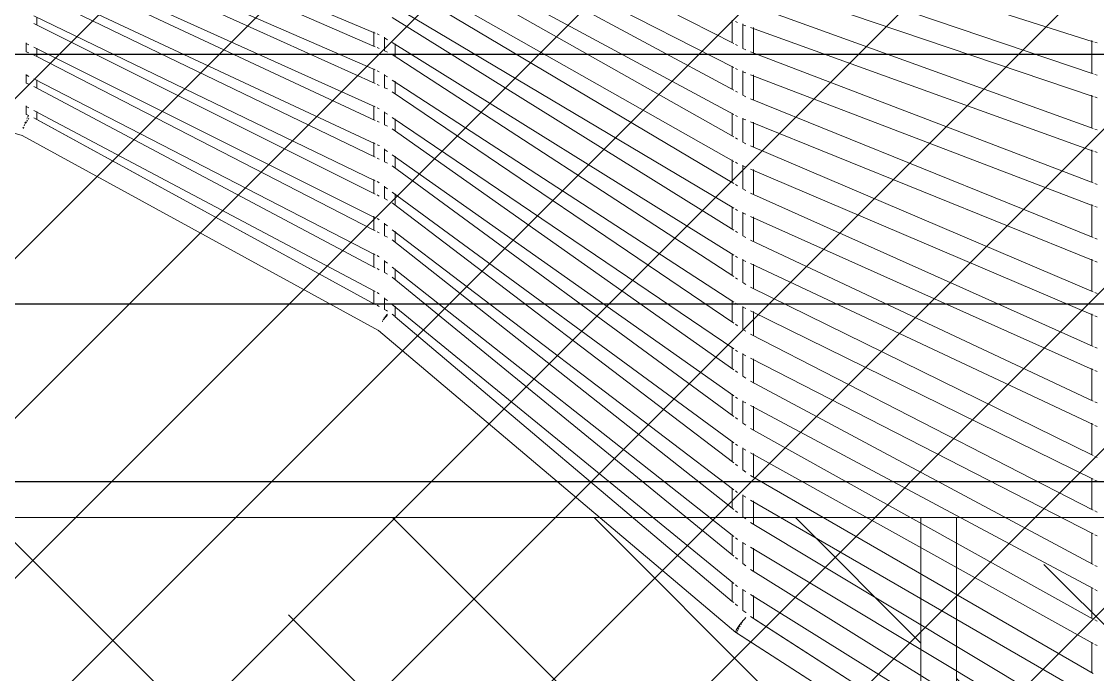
# Model space of a CAD drawing. Header units: millimetres. Extents: x 886808 to 1650903, y -1008069 to 230892.
# Drawn here: x 1022509 to 1024020, y -355881 to -354964 of the extents above; entities that cross this region are included whole.
import ezdxf

# ---------------------------------------------------------------- set-up
doc = ezdxf.new("R2010")
doc.units = ezdxf.units.MM
doc.linetypes.add('ACAD_ISO07W100', pattern=[3, 0, -3])
doc.linetypes.add('CENTER', pattern=[2, 1.25, -0.25, 0.25, -0.25])
doc.layers.get('0').update_dxf_attribs({"lineweight": 0})
for name, color, linetype, lineweight in [('03- Net Cua- 153', 153, 'Continuous', 9), ('8l NET TO', 8, 'Continuous', 9), ('A-Wall', 113, 'Continuous', 30), ('A_Dim', 8, 'Continuous', 5), ('M-HVAC-CDFF', 50, 'Continuous', 5)]:
    doc.layers.add(name, color=color, linetype=linetype, lineweight=lineweight)

# ---------------------------------------------------------------- blocks, each defined once
blk = doc.blocks.new('Air Terminals 4 - Air Terminals 4-6275953-MẶT ĐỨNG TRỤC A-H')
at = {"layer": 'M-HVAC-CDFF'}
blk.add_line((26700, 4150), (1200, 4150), dxfattribs=at)
blk = doc.blocks.new('A$C62D649C3')
at = {"transparency": 33554636}
for p, q in [((7807.4, 4910.5), (8287.1, 4665.5)), ((7304.2, 4881.5), (7783.8, 4680.3)), ((7304.2, 4869.9), (7783.8, 4661.1)), ((7807.4, 4876.9), (8287.1, 4631.8)), ((7807.4, 4858.4), (8287.1, 4600)), ((7304.2, 4837.3), (7783.8, 4628.5)), ((7304.2, 4825.8), (7783.8, 4609.4)), ((7807.4, 4824.4), (8287.1, 4566)), ((8310.7, 4820.9), (8791.8, 4668.2)), ((7807.4, 4806.3), (8287.1, 4534.6)), ((7304.2, 4793), (7783.8, 4576.6)), ((7304.2, 4781.7), (7783.8, 4557.7)), ((8310.7, 4786.2), (8791.8, 4623.1)), ((7807.4, 4771.9), (8287.1, 4500.1)), ((7304.2, 4748.8), (7783.8, 4524.7)), ((7807.4, 4754.3), (8287.1, 4469.2)), ((8310.7, 4754.6), (8791.8, 4591.4)), ((7304.2, 4737.6), (7783.8, 4505.9)), ((7807.4, 4719.4), (8287.1, 4434.3)), ((8310.7, 4720.1), (8791.8, 4546.5)), ((7304.2, 4704.5), (7783.8, 4472.8)), ((7308.5, 4691.4), (7308.6, 4702.4)), ((7807.4, 4702.2), (8287.1, 4403.7)), ((6795.4, 4684.9), (7287.7, 4536.3)), ((7304.1, 4693.6), (7783.8, 4454.2)), ((8285.1, 4666.5), (8285.1, 4698.6)), ((8289.5, 4696.5), (8292.6, 4695)), ((8300.1, 4658.8), (8300.1, 4693.2)), ((8300.1, 4692.1), (8303.9, 4690.7)), ((8310.7, 4688.2), (8791.8, 4514.6)), ((8315.1, 4686.6), (8315.1, 4688.1)), ((8315.1, 4652.3), (8315.1, 4686.6)), ((7781.8, 4662), (7781.8, 4682)), ((7786.2, 4679.3), (7789.3, 4678)), ((7796.8, 4655.4), (7796.8, 4674.4)), ((7796.8, 4673.5), (7800.7, 4671)), ((8789.8, 4623.7), (8789.8, 4669.8)), ((7293.5, 4653.8), (7293.5, 4666.6)), ((7293.5, 4665.6), (7297.4, 4663.6)), ((7293.5, 4653.8), (7297.4, 4652.6)), ((7304.1, 4660.3), (7783.8, 4420.9)), ((7308.5, 4647.2), (7308.5, 4659.2)), ((7786.2, 4660), (7789.3, 4658.7)), ((7796.8, 4655.4), (7800.7, 4653.7)), ((7807.4, 4666.9), (8287.1, 4368.4)), ((7811.8, 4647.2), (7811.8, 4665.4)), ((8289.5, 4664.3), (8292.6, 4662.7)), ((8300.1, 4658.8), (8303.9, 4656.9)), ((8310.7, 4654), (8791.8, 4469.9)), ((8794.2, 4667.5), (8797.3, 4666.5)), ((7304.1, 4649.5), (7308.5, 4647.2)), ((7308.5, 4647.2), (7781.8, 4403.5)), ((7807.4, 4650.1), (8287.1, 4338.3)), ((7781.8, 4610.3), (7781.8, 4630.1)), ((7786.2, 4627.4), (7789.3, 4626.1)), ((8285.1, 4632.8), (8285.1, 4633.7)), ((8285.1, 4601.1), (8285.1, 4632.8)), ((8289.5, 4630.6), (8292.6, 4629)), ((8300.1, 4593), (8300.1, 4627.1)), ((8300.1, 4625.9), (8303.9, 4624.5)), ((7293.5, 4609.8), (7293.5, 4622.3)), ((7293.5, 4621.5), (7297.4, 4619.5)), ((7293.5, 4609.8), (7297.4, 4608.6)), ((7304.1, 4616), (7783.8, 4369.1)), ((7308.5, 4613.8), (7308.5, 4614.6)), ((7308.5, 4603.1), (7308.5, 4613.8)), ((7796.8, 4603.5), (7796.8, 4622.2)), ((7796.8, 4621.2), (7800.7, 4618.7)), ((7807.4, 4614.3), (8287.1, 4302.6)), ((7811.8, 4595), (7811.8, 4612.7)), ((8310.7, 4621.9), (8791.8, 4437.8)), ((8315.1, 4620.2), (8315.1, 4621.7)), ((8315.1, 4586.1), (8315.1, 4620.2)), ((8794.2, 4622.2), (8797.3, 4621.2)), ((7304.1, 4605.4), (7783.8, 4350.8)), ((7786.2, 4608.3), (7789.3, 4606.9)), ((7796.8, 4603.5), (7800.7, 4601.8)), ((7807.4, 4598), (8287.1, 4272.9)), ((8289.5, 4598.8), (8292.6, 4597.1)), ((7781.8, 4558.6), (7781.8, 4578.3)), ((8300.1, 4593), (8303.9, 4590.9)), ((8310.7, 4587.9), (8791.8, 4393.3)), ((8789.8, 4547.2), (8789.8, 4593)), ((8794.2, 4590.6), (8797.3, 4589.6)), ((7293.5, 4565.9), (7293.5, 4578.2)), ((7293.5, 4577.4), (7297.4, 4575.3)), ((7293.5, 4565.9), (7297.3, 4564.7)), ((7293.5, 4565.9), (7297.4, 4564.7)), ((7293.5, 4565.8), (7297.3, 4564.7)), ((7296.2, 4563.3), (7295.7, 4562.7)), ((7296.8, 4564.1), (7296.7, 4564)), ((7297.2, 4564.3), (7296.8, 4564.1)), ((7297.4, 4564.7), (7297.3, 4564.7)), ((7297.3, 4564.7), (7297.4, 4564.7)), ((7304.1, 4571.7), (7783.8, 4317.2)), ((7308.5, 4569.4), (7308.5, 4570.2)), ((7308.5, 4559.1), (7308.5, 4569.4)), ((7786.2, 4575.5), (7789.3, 4574.1)), ((7796.8, 4551.6), (7796.8, 4569.9)), ((7796.8, 4569), (7800.7, 4566.4)), ((8285.1, 4567), (8285.1, 4567.9)), ((8285.1, 4535.7), (8285.1, 4567)), ((8289.5, 4564.7), (8292.6, 4563)), ((7289.6, 4548.1), (7288.9, 4546.8)), ((7290.6, 4550.2), (7290.5, 4550)), ((7290.6, 4550.2), (7290.5, 4550)), ((7291.1, 4551.9), (7290.6, 4550.2)), ((7291.4, 4551.7), (7290.6, 4550.2)), ((7292.2, 4555.3), (7291.7, 4553.9)), ((7291.7, 4553.9), (7291.7, 4553.7)), ((7292.1, 4555.3), (7293.5, 4555.3)), ((7292.5, 4553.6), (7292.4, 4553.4)), ((7293.4, 4555.1), (7292.5, 4553.6)), ((7293.6, 4558.7), (7293.5, 4558.5)), ((7293.5, 4555.3), (7294.3, 4555.3)), ((7294.4, 4560.4), (7294.3, 4560.2)), ((7294.9, 4561.4), (7294.4, 4560.4)), ((7294.5, 4556.8), (7294.4, 4556.7)), ((7295.3, 4558), (7294.5, 4556.8)), ((7295.7, 4562.7), (7295.6, 4562.6)), ((7296.4, 4559.6), (7296.3, 4559.4)), ((7297.1, 4560.5), (7296.4, 4559.6)), ((7304.1, 4561.5), (7308.5, 4559.1)), ((7304.1, 4561.4), (7783.8, 4299.2)), ((7304.1, 4561.4), (7783.8, 4299.2)), ((7308.5, 4559), (7308.5, 4559.1)), ((7308.5, 4559.1), (7783.8, 4299.3)), ((7786.2, 4556.5), (7789.3, 4555.1)), ((7796.8, 4551.6), (7800.7, 4549.8)), ((7807.4, 4561.8), (8287.1, 4236.7)), ((7811.8, 4542.8), (7811.8, 4560)), ((8300.1, 4527.2), (8300.1, 4561)), ((8300.1, 4559.8), (8303.9, 4558.3)), ((8310.7, 4555.5), (8791.8, 4361)), ((8315.1, 4553.8), (8315.1, 4555.2)), ((8315.1, 4519.9), (8315.1, 4553.8)), ((7287.7, 4536.3), (7788.3, 4262.7)), ((7287.7, 4536.3), (7287.9, 4536.3)), ((7287.9, 4536.3), (7788.2, 4262.8)), ((7290, 4547.9), (7289.6, 4546.5)), ((7807.4, 4545.9), (8287.1, 4207.5)), ((8289.5, 4533.2), (8292.6, 4531.5)), ((8794.2, 4545.6), (8797.3, 4544.5)), ((7781.8, 4506.9), (7781.8, 4526.5)), ((7786.2, 4523.6), (7789.1, 4522.2)), ((7789.1, 4522.2), (7789.3, 4522.1)), ((8300.1, 4527.2), (8303.9, 4525)), ((8310.7, 4521.8), (8791.8, 4316.8)), ((7786.2, 4504.8), (7789.3, 4503.3)), ((7796.8, 4499.7), (7796.8, 4517.7)), ((7796.8, 4516.8), (7800.7, 4514.1)), ((7807.4, 4509.3), (8287.1, 4170.9)), ((7811.8, 4490.4), (7811.8, 4507.3)), ((8789.8, 4470.7), (8789.8, 4516.3)), ((8794.2, 4513.8), (8797.3, 4512.6)), ((7796.8, 4499.7), (7800.7, 4497.8)), ((7807.4, 4493.9), (8287.1, 4142.1)), ((8285.1, 4501.3), (8285.1, 4502.1)), ((8285.1, 4470.4), (8285.1, 4501.3)), ((8289.5, 4498.8), (8292.6, 4497)), ((8300.1, 4461.4), (8300.1, 4494.9)), ((8300.1, 4493.7), (8303.9, 4492)), ((8310.7, 4489.2), (8791.8, 4284.2)), ((8315.1, 4487.3), (8315.1, 4488.8)), ((7781.8, 4455.2), (7781.8, 4474.6)), ((8315.1, 4453.7), (8315.1, 4487.3)), ((7786.2, 4471.7), (7788.9, 4470.4)), ((7788.9, 4470.4), (7789.3, 4470.1)), ((7796.8, 4447.8), (7796.8, 4465.5)), ((7796.8, 4464.6), (7800.7, 4461.7)), ((8289.5, 4467.7), (8292.6, 4465.9)), ((8300.1, 4461.4), (8303.9, 4459.1)), ((8794.2, 4469), (8797.3, 4467.8)), ((7786.2, 4453), (7789.3, 4451.5)), ((7796.8, 4447.8), (7800.7, 4445.8)), ((7807.4, 4456.8), (8287.1, 4105)), ((7811.8, 4438.5), (7811.8, 4454.6)), ((8310.7, 4455.7), (8791.8, 4240.2)), ((7807.4, 4441.8), (8287.1, 4076.7)), ((8285.1, 4435.5), (8285.1, 4436.3)), ((8285.1, 4405), (8285.1, 4435.5)), ((8289.5, 4432.9), (8292.6, 4431)), ((8300.1, 4395.7), (8300.1, 4428.7)), ((8300.1, 4427.6), (8303.9, 4425.8)), ((8789.8, 4394.2), (8789.8, 4439.5)), ((8794.2, 4436.9), (8797.3, 4435.7)), ((7781.8, 4403.5), (7781.8, 4423)), ((7786.2, 4419.8), (7788.6, 4418.5)), ((7788.6, 4418.5), (7789.3, 4418)), ((7796.8, 4395.8), (7796.8, 4413.2)), ((7796.8, 4412.3), (7800.7, 4409.4)), ((8310.7, 4422.8), (8791.8, 4207.4)), ((8315.1, 4420.9), (8315.1, 4422.3)), ((8315.1, 4387.5), (8315.1, 4420.9)), ((7781.8, 4403.5), (7783.8, 4402.5)), ((7786.2, 4401.3), (7789.3, 4399.7)), ((7807.4, 4404.2), (8287.1, 4039.1)), ((7811.8, 4386.3), (7811.8, 4401.9)), ((8289.5, 4402.3), (8292.6, 4400.3)), ((7796.8, 4395.8), (7800.7, 4393.8)), ((7807.4, 4389.8), (8287.1, 4011.3)), ((8300.1, 4395.7), (8303.9, 4393.2)), ((8310.7, 4389.6), (8791.8, 4163.6)), ((8794.2, 4392.4), (8797.3, 4391.1)), ((7781.8, 4351.9), (7781.8, 4370.9)), ((7786.2, 4367.8), (7788.4, 4366.7)), ((7788.4, 4366.7), (7789.3, 4366)), ((8285.1, 4369.7), (8285.1, 4370.4)), ((8285.1, 4339.6), (8285.1, 4369.7)), ((8289.5, 4366.9), (8292.6, 4365)), ((7796.8, 4343.9), (7796.8, 4361)), ((7796.8, 4360.1), (7800.7, 4357)), ((7807.4, 4351.7), (8287.1, 3973.2)), ((8300.1, 4329.9), (8300.1, 4362.6)), ((8300.1, 4361.5), (8303.9, 4359.6)), ((8310.7, 4356.5), (8791.8, 4130.6)), ((8315.1, 4354.4), (8315.1, 4355.8)), ((8315.1, 4321.3), (8315.1, 4354.4)), ((8789.8, 4317.6), (8789.8, 4362.7)), ((8794.2, 4360), (8797.3, 4358.8)), ((7786.2, 4349.6), (7789.3, 4347.9)), ((7796.8, 4343.9), (7800.7, 4341.9)), ((7807.4, 4337.7), (8287.1, 3945.9)), ((7811.8, 4334.1), (7811.8, 4349.2)), ((8289.5, 4336.8), (8292.6, 4334.7)), ((8300.1, 4329.9), (8303.9, 4327.3)), ((8310.7, 4323.5), (8791.8, 4087.1)), ((7781.8, 4300.3), (7781.8, 4319)), ((7786.2, 4315.9), (7788.2, 4314.8)), ((7788.2, 4314.8), (7789.3, 4314)), ((7796.8, 4292.1), (7796.8, 4308.7)), ((7796.8, 4307.8), (7800.7, 4304.7)), ((8794.2, 4315.8), (8797.3, 4314.4)), ((7786.2, 4298), (7789.3, 4296.3)), ((7786.2, 4297.9), (7789.3, 4296.2)), ((7786.2, 4297.9), (7789.3, 4296.2)), ((7796.8, 4292.2), (7800.7, 4290.1)), ((7796.8, 4292.1), (7800.7, 4290)), ((7796.8, 4292.1), (7800.7, 4290)), ((7807.4, 4299.2), (8287.1, 3907.3)), ((7811.8, 4282), (7811.8, 4296.6)), ((8285.1, 4303.9), (8285.1, 4304.7)), ((8285.1, 4274.3), (8285.1, 4303.9)), ((8289.5, 4301), (8292.5, 4299)), ((8292.5, 4299), (8292.6, 4299)), ((8300.1, 4264.1), (8300.1, 4296.4)), ((8300.1, 4295.3), (8303.9, 4293.4)), ((7794.4, 4276.1), (7793.9, 4275.2)), ((7795, 4278.1), (7794.3, 4277.3)), ((7795.1, 4278.2), (7795, 4278.1)), ((7795.5, 4278), (7795.6, 4278.2)), ((7795.7, 4278.3), (7795.6, 4278.2)), ((7795.6, 4278.2), (7795.6, 4278.2)), ((7795.8, 4278.5), (7795.7, 4278.3)), ((7795.8, 4280.4), (7796.8, 4280.5)), ((7796.5, 4279.6), (7795.8, 4278.5)), ((7796.6, 4279.8), (7796.5, 4279.6)), ((7797.6, 4280.9), (7796.6, 4279.8)), ((7796.6, 4279.8), (7797, 4280.5)), ((7796.8, 4280.5), (7797.3, 4280.5)), ((7796.8, 4280.1), (7796.8, 4280.2)), ((7797, 4280.5), (7797.5, 4281.4)), ((7797.5, 4281.4), (7797.6, 4281.5)), ((7800.2, 4283.4), (7797.6, 4280.9)), ((7797.6, 4281.5), (7797.7, 4281.7)), ((7798.6, 4282.9), (7797.7, 4281.7)), ((7799.4, 4284.2), (7798.6, 4282.9)), ((7799.4, 4284.2), (7799.5, 4284.3)), ((7799.6, 4284.5), (7799.5, 4284.3)), ((7800.7, 4285.7), (7799.6, 4284.5)), ((7800.7, 4283.8), (7800.2, 4283.4)), ((7807.4, 4285.8), (7811.8, 4282.1)), ((7807.5, 4285.6), (7807.4, 4285.7)), ((7807.5, 4285.6), (7811.8, 4282.1)), ((7811.8, 4282), (8285.1, 3882.3)), ((8310.7, 4290.1), (8791.8, 4053.7)), ((8315.1, 4288), (8315.1, 4289.4)), ((8315.1, 4255.1), (8315.1, 4288)), ((8789.8, 4241.1), (8789.8, 4285.9)), ((8794.2, 4283.2), (8797.3, 4281.8)), ((7787.9, 4263), (7788.2, 4262.8)), ((7788.2, 4262.8), (7788.3, 4262.7)), ((7788.3, 4262.7), (8290.2, 3838.7)), ((7793.9, 4275.1), (7793.8, 4274.9)), ((7793.9, 4275.1), (7793.9, 4275.2)), ((7793.9, 4275.1), (7793.9, 4275.1)), ((8289.5, 4271.3), (8292.6, 4269.2)), ((8300.1, 4264.1), (8303.9, 4261.5)), ((8310.7, 4257.4), (8791.8, 4010.5)), ((8285.1, 4238.1), (8285.1, 4238.9)), ((8285.1, 4208.9), (8285.1, 4238.1)), ((8289.5, 4235.1), (8292.3, 4233.2)), ((8292.3, 4233.2), (8292.6, 4233)), ((8794.2, 4239.1), (8797.3, 4237.8)), ((8300.1, 4198.3), (8300.1, 4230.2)), ((8300.1, 4229.2), (8303.9, 4227.2)), ((8310.7, 4223.8), (8791.8, 3976.9)), ((8315.1, 4221.5), (8315.1, 4222.9)), ((8315.1, 4188.9), (8315.1, 4221.5)), ((8289.5, 4205.8), (8292.6, 4203.6)), ((8789.8, 4164.6), (8789.8, 4209.1)), ((8794.2, 4206.3), (8797.3, 4204.9)), ((8300.1, 4198.3), (8303.9, 4195.6)), ((8310.7, 4191.3), (8791.8, 3934)), ((8285.1, 4172.3), (8285.1, 4173.1)), ((8285.1, 4143.5), (8285.1, 4172.3)), ((8289.5, 4169.2), (8292, 4167.4)), ((8292, 4167.4), (8292.6, 4167.1)), ((8300.1, 4132.3), (8300.1, 4164)), ((8300.1, 4163.1), (8303.9, 4161)), ((8310.7, 4157.4), (8791.8, 3900.1)), ((8315.1, 4155), (8315.1, 4156.4)), ((8794.2, 4162.5), (8797.3, 4161.1)), ((8285.1, 4143.3), (8285.1, 4143.5)), ((8289.5, 4140.3), (8292.6, 4138)), ((8315.1, 4122.7), (8315.1, 4155)), ((8300.1, 4132.5), (8303.9, 4129.7)), ((8310.7, 4125.2), (8791.8, 3857.4)), ((8789.8, 4088.1), (8789.8, 4132.3)), ((8794.2, 4129.4), (8797.3, 4128)), ((8285.1, 4106.5), (8285.1, 4107.3)), ((8285.1, 4078.2), (8285.1, 4106.5)), ((8289.5, 4103.2), (8291.8, 4101.5)), ((8291.8, 4101.5), (8292.6, 4101.1)), ((8300.1, 4066.8), (8300.1, 4097.9)), ((8300.1, 4096.9), (8303.9, 4094.8)), ((8310.7, 4091), (8791.8, 3823.3)), ((8315.1, 4088.6), (8315.1, 4089.9)), ((8315.1, 4056.6), (8315.1, 4088.6)), ((8794.2, 4085.9), (8797.3, 4084.4)), ((8289.5, 4074.9), (8292.6, 4072.5)), ((8300.1, 4066.8), (8303.9, 4063.8)), ((8310.7, 4059.1), (8791.8, 3780.9)), ((8789.8, 4011.6), (8789.8, 4055.5)), ((8794.2, 4052.6), (8797.3, 4051)), ((8285.1, 4040.6), (8285.1, 4041.4)), ((8285.1, 4012.9), (8285.1, 4040.6)), ((8289.5, 4037.3), (8291.6, 4035.7)), ((8291.6, 4035.7), (8292.6, 4035.1)), ((8300.1, 4001), (8300.1, 4031.8)), ((8300.1, 4030.8), (8303.9, 4028.5)), ((8310.7, 4024.6), (8791.8, 3746.4)), ((8315.1, 4022.1), (8315.1, 4023.4)), ((8315.1, 3990.4), (8315.1, 4022.1)), ((8289.5, 4009.4), (8292.6, 4006.9)), ((8794.2, 4009.3), (8797.3, 4007.7)), ((8300.1, 4001), (8303.9, 3998)), ((8310.7, 3993), (8791.8, 3704.3)), ((8315.1, 3990.3), (8315.1, 3990.4)), ((8285.1, 3974.8), (8285.1, 3975.6)), ((8285.1, 3947.5), (8285.1, 3974.8)), ((8789.8, 3935), (8789.8, 3978.7)), ((8794.2, 3975.7), (8797.3, 3974.1)), ((8289.5, 3971.3), (8291.3, 3969.9)), ((8291.3, 3969.9), (8292.6, 3969.1)), ((8300.1, 3935.3), (8300.1, 3965.6)), ((8300.1, 3964.6), (8303.9, 3962.3)), ((8289.5, 3943.9), (8292.6, 3941.4)), ((8310.7, 3958.3), (8791.8, 3669.6)), ((8315.1, 3955.6), (8315.1, 3956.9)), ((8315.1, 3924.2), (8315.1, 3955.6)), ((8300.1, 3935.3), (8303.9, 3932.1)), ((8794.2, 3932.7), (8797.3, 3931)), ((8310.7, 3926.9), (8791.8, 3627.8)), ((8285.1, 3909), (8285.1, 3909.8)), ((8285.1, 3882.3), (8285.1, 3909)), ((8289.5, 3905.4), (8291.1, 3904)), ((8291.1, 3904), (8292.6, 3903.1)), ((8300.1, 3869.6), (8300.1, 3899.4)), ((8300.1, 3898.5), (8303.9, 3896.1)), ((8789.8, 3858.5), (8789.8, 3901.9)), ((8794.2, 3898.8), (8797.3, 3897.2)), ((8310.7, 3891.9), (8791.8, 3592.7)), ((8315.1, 3889.1), (8315.1, 3890.4)), ((8315.1, 3858.2), (8315.1, 3889.1)), ((8285.1, 3882.2), (8285.1, 3882.3)), ((8285.1, 3882.2), (8287.1, 3880.6)), ((8287.1, 3880.6), (8287.1, 3880.6)), ((8289.5, 3878.6), (8289.5, 3878.5)), ((8289.5, 3878.5), (8292.6, 3876)), ((8292.6, 3876), (8292.6, 3875.9)), ((8300.1, 3869.6), (8303.9, 3866.4)), ((8298.3, 3853), (8295.8, 3850)), ((8300.6, 3855.5), (8298.3, 3853)), ((8299.3, 3853.3), (8299.1, 3852.9)), ((8299.3, 3855.5), (8300.1, 3855.5)), ((8300.1, 3854.5), (8299.3, 3853.3)), ((8300.1, 3855.5), (8300.6, 3855.5)), ((8300.9, 3855.8), (8300.6, 3855.5)), ((8301.5, 3856.3), (8300.9, 3855.8)), ((8301.5, 3856.3), (8301.2, 3856)), ((8301.5, 3856.3), (8302.3, 3857.4)), ((8303.4, 3858.2), (8302.4, 3857.3)), ((8303.6, 3859), (8303.4, 3858.7)), ((8303.7, 3858.4), (8303.5, 3858.3)), ((8303.9, 3859.4), (8303.6, 3859)), ((8303.9, 3866.4), (8303.9, 3866.3)), ((8310.7, 3861), (8315.1, 3858.2)), ((8310.7, 3860.9), (8791.8, 3551.3)), ((8315.1, 3858.1), (8315.1, 3858.2)), ((8315.1, 3858.2), (8791.8, 3551.4)), ((8794.2, 3856.1), (8797.3, 3854.4)), ((8290.6, 3841.8), (8290.1, 3839.9)), ((8290.1, 3839.9), (8290.2, 3838.7)), ((8290.2, 3838.7), (8290.4, 3838.5)), ((8290.2, 3838.7), (8290.4, 3838.6)), ((8290.4, 3838.6), (8290.4, 3838.5)), ((8290.4, 3838.6), (8291, 3838.1)), ((8291.8, 3844.2), (8290.6, 3841.8)), ((8291, 3838.1), (8796.9, 3512.5)), ((8291.8, 3838.2), (8291.7, 3837.7)), ((8293.6, 3847), (8291.8, 3844.2)), ((8292.1, 3839.8), (8291.8, 3839)), ((8291.8, 3839), (8291.8, 3838.9)), ((8292.5, 3841), (8292.4, 3840.8)), ((8292.9, 3842.1), (8292.5, 3841)), ((8293.6, 3843.7), (8293.5, 3843.4)), ((8295.8, 3850), (8293.6, 3847)), ((8294.2, 3844.9), (8293.6, 3843.7)), ((8295.2, 3846.7), (8295, 3846.4)), ((8296, 3848), (8295.2, 3846.7)), ((8297.2, 3850), (8296.9, 3849.7)), ((8298, 3851.3), (8297.2, 3850)), ((8291.7, 3837.7), (8291.8, 3837.7)), ((8292, 3837.5), (8291.9, 3837.4)), ((8291.9, 3837.4), (8292.6, 3837)), ((8292, 3837.5), (8292.6, 3837)), ((8292.6, 3837), (8292.9, 3836.9)), ((8292.6, 3837), (8796.6, 3512.6)), ((8789.8, 3782), (8789.8, 3825.2)), ((8794.2, 3821.9), (8797.3, 3820.2))]:
    blk.add_line(p, q, dxfattribs=at)

msp = doc.modelspace()

# ---------------------------------------------------------------- hatches: boundary and pattern name
at = {"layer": 'A_Dim', "transparency": 33554457}
h = msp.add_hatch(dxfattribs=at)
h.set_pattern_fill('ANSI31', color=256, scale=50)
h.paths.add_polyline_path([(1057771.5, -351410.1), (1012052.5, -351410.1), (1012052.5, -360423), (1057771.5, -360423)])
at = {"layer": 'A_Dim', "transparency": 33554534}
h = msp.add_hatch(dxfattribs=at)
h.set_pattern_fill('GOST_WOOD', color=256, scale=100, angle=45)
h.set_pattern_definition([(135, (-400027.74, -219820.46), (424.26407, 424.26407), [1000, -200]), (135, (-399744.9, -219820.46), (424.26407, 424.26407), [600, -150, 300, -150]), (135, (-399391.34, -219891.2), (424.26407, 424.26407), [1000, -200])])
h.paths.add_polyline_path([(1028121.8, -356610.1), (1026796.8, -356610.1), (1026796.8, -359160.1), (1028121.8, -359160.1)])
h.paths.add_polyline_path([(1026746.8, -356610.1), (1025421.8, -356610.1), (1025421.8, -359160.1), (1026746.8, -359160.1)])
h.paths.add_polyline_path([(1021071.8, -356610.1), (1019771.8, -356610.1), (1019771.8, -359160.1), (1021071.8, -359160.1)])
h.paths.add_polyline_path([(1021071.8, -356560.1), (1021071.8, -355660.1), (1019771.8, -355660.1), (1019771.8, -356560.1)])
h.paths.add_polyline_path([(1021121.8, -359160.1), (1022421.8, -359160.1), (1022421.8, -356610.1), (1021121.8, -356610.1)])
h.paths.add_polyline_path([(1022421.8, -356560.1), (1022421.8, -355660.1), (1021121.8, -355660.1), (1021121.8, -356560.1)])
h.paths.add_polyline_path([(1023771.8, -356560.1), (1023771.8, -355660.1), (1022471.8, -355660.1), (1022471.8, -356560.1)])
h.paths.add_polyline_path([(1023771.8, -356610.1), (1022471.8, -356610.1), (1022471.8, -359160.1), (1023771.8, -359160.1)])
h.paths.add_polyline_path([(1025121.8, -356610.1), (1023821.8, -356610.1), (1023821.8, -359160.1), (1025121.8, -359160.1)])
h.paths.add_polyline_path([(1023821.8, -355660.1), (1023821.8, -356560.1), (1025121.8, -356560.1), (1025121.8, -355660.1)])
h.paths.add_polyline_path([(1025421.8, -355660.1), (1025421.8, -356560.1), (1026746.8, -356560.1), (1026746.8, -355660.1)])
h.paths.add_polyline_path([(1026796.8, -355660.1), (1026796.8, -356560.1), (1028121.8, -356560.1), (1028121.8, -355660.1)])
h.paths.add_polyline_path([(1028171.8, -355660.1), (1028171.8, -356560.1), (1029496.8, -356560.1), (1029496.8, -355660.1)])
h.paths.add_polyline_path([(1030871.8, -356560.1), (1030871.8, -355660.1), (1029546.8, -355660.1), (1029546.8, -356560.1)])
h.paths.add_polyline_path([(1029546.8, -359160.1), (1030871.8, -359160.1), (1030871.8, -356610.1), (1029546.8, -356610.1)])
h.paths.add_polyline_path([(1029496.8, -356610.1), (1028171.8, -356610.1), (1028171.8, -359160.1), (1029496.8, -359160.1)])
h.paths.add_polyline_path([(1031171.8, -356610.1), (1031171.8, -359160.1), (1032216.8, -359160.1), (1032216.8, -356610.1)])
h.paths.add_polyline_path([(1031171.8, -355660.1), (1031171.8, -356560.1), (1032216.8, -356560.1), (1032216.8, -355660.1)])
h.paths.add_polyline_path([(1032266.8, -355660.1), (1032266.8, -356560.1), (1035526.8, -356560.1), (1035526.8, -355660.1)])
h.paths.add_polyline_path([(1036621.8, -356560.1), (1036621.8, -355660.1), (1035576.8, -355660.1), (1035576.8, -356560.1)])
h.paths.add_polyline_path([(1036621.8, -356610.1), (1035576.8, -356610.1), (1035576.8, -359160.1), (1036621.8, -359160.1)])
h.paths.add_polyline_path([(1037966.8, -356560.1), (1037966.8, -355660.1), (1036921.8, -355660.1), (1036921.8, -356560.1)])
h.paths.add_polyline_path([(1036921.8, -359160.1), (1037966.8, -359160.1), (1037966.8, -356610.1), (1036921.8, -356610.1)])
h.paths.add_polyline_path([(1041276.8, -356560.1), (1041276.8, -355660.1), (1038016.8, -355660.1), (1038016.8, -356560.1)])
h.paths.add_polyline_path([(1042371.8, -356560.1), (1042371.8, -355660.1), (1041326.8, -355660.1), (1041326.8, -356560.1)])
h.paths.add_polyline_path([(1041326.8, -359160.1), (1042371.8, -359160.1), (1042371.8, -356610.1), (1041326.8, -356610.1)])
h.paths.add_polyline_path([(1045021.8, -356610.1), (1045846.7, -356610.1), (1045846.7, -359210.1), (1045021.8, -359210.1)], flags=16)
h.paths.add_polyline_path([(1045021.8, -356610.1), (1044246.9, -356610.1), (1044246.9, -359210.1), (1045021.8, -359210.1)], flags=16)
h.paths.add_polyline_path([(1042621.8, -359210.1), (1047421.8, -359210.1), (1047421.8, -355610.1), (1042621.8, -355610.1)])

# ---------------------------------------------------------------- linework, layer by layer
at = {"layer": '03- Net Cua- 153', "linetype": 'Continuous', "transparency": 33554636}
for points in [[(1019721.8, -351810.1), (1025171.8, -351810.1), (1025171.8, -355010.1), (1019721.8, -355010.1)], [(1019721.8, -355610.1), (1025171.8, -355610.1), (1025171.8, -359210.1), (1019721.8, -359210.1)], [(1019771.8, -355660.1), (1025121.8, -355660.1), (1025121.8, -359160.1), (1019771.8, -359160.1)]]:
    msp.add_lwpolyline(points, close=True, dxfattribs=at)
at = {"layer": '03- Net Cua- 153', "linetype": 'Continuous', "transparency": 33554636, "elevation": 0}
msp.add_lwpolyline([(1023821.8, -355660.1), (1023771.8, -355660.1), (1023771.8, -359160.1), (1023821.8, -359160.1)], close=True, dxfattribs=at)
at = {"layer": '8l NET TO', "color": 251, "linetype": 'CENTER', "ltscale": 1000, "true_color": 0x636466, "transparency": 33554636}
msp.add_line((1014412.5, -355010.1), (1058473.3, -355010.1), dxfattribs=at)
at = {"layer": 'A-Wall', "transparency": 33554636}
msp.add_lwpolyline([(1019521.8, -355360.1), (1047421.8, -355360.1), (1047421.8, -355010.1), (1019521.8, -355010.1)], close=True, dxfattribs=at)
msp.add_lwpolyline([(1047421.8, -355610.1), (1019521.8, -355610.1), (1019521.8, -355060.1)], dxfattribs=at)

# ---------------------------------------------------------------- block references
at = {"layer": 'A_Dim', "linetype": 'ACAD_ISO07W100', "transparency": 33554534}
msp.add_blockref('A$C62D649C3', (1015221.7, -359660.1), dxfattribs=at)
at = {"layer": 'M-HVAC-CDFF', "transparency": 33554636}
msp.add_blockref('Air Terminals 4 - Air Terminals 4-6275953-MẶT ĐỨNG TRỤC A-H', (1019521.8, -359160.1), dxfattribs=at)

doc.saveas('drawing.dxf')
